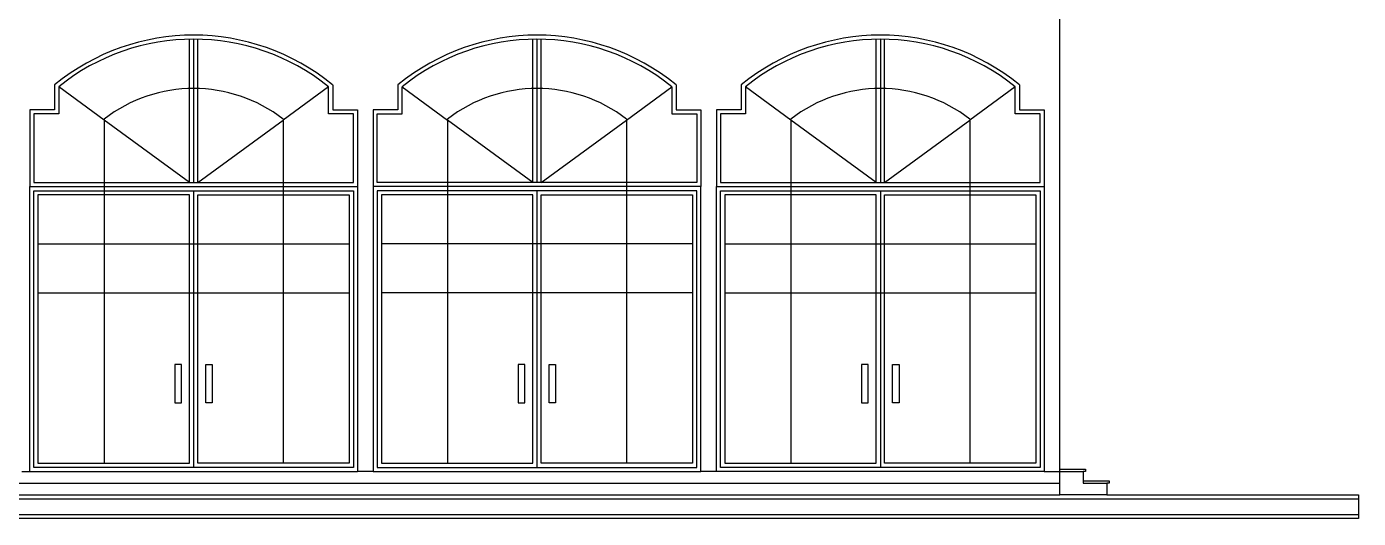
# Model space of a CAD drawing. Header units: inches. Extents: x 312.5 to 338.2, y 87.6 to 105.9.
# Drawn here: x 321.14 to 338.2, y 87.64 to 93.93 of the extents above; entities that cross this region are included whole.
import ezdxf

# ---------------------------------------------------------------- set-up
doc = ezdxf.new("R2010")
doc.units = ezdxf.units.IN
doc.header["$MEASUREMENT"] = 0
doc.layers.add('01_ORIGINAL_STRUCTURE', color=7, linetype='Continuous', lineweight=25)
doc.layers.add('02_ORIGINAL_OPENINGS', color=7, linetype='Continuous', lineweight=25)

msp = doc.modelspace()

# ---------------------------------------------------------------- linework, layer by layer
at = {"layer": '01_ORIGINAL_STRUCTURE'}
for points in [[(334.375, 88.265), (334.375, 94.235)], [(321.493, 93.185), (321.493, 92.867), (321.175, 92.867), (321.175, 91.884)], [(325.057, 93.185), (325.057, 92.867), (325.375, 92.867), (325.375, 91.884)], [(325.893, 93.185), (325.893, 92.867), (325.575, 92.867), (325.575, 91.884)], [(329.457, 93.185), (329.457, 92.867), (329.775, 92.867), (329.775, 91.884)], [(330.293, 93.185), (330.293, 92.867), (329.975, 92.867), (329.975, 91.884)], [(333.857, 93.185), (333.857, 92.867), (334.175, 92.867), (334.175, 91.884)], [(321.175, 88.235), (321.175, 91.884)], [(321.175, 91.884), (322.127, 91.884)], [(322.127, 91.884), (324.422, 91.884)], [(324.422, 91.884), (325.375, 91.884)], [(325.375, 91.884), (325.375, 88.235)], [(325.575, 91.884), (325.575, 88.235)], [(326.527, 91.884), (325.575, 91.884)], [(328.822, 91.884), (326.527, 91.884)], [(329.775, 91.884), (328.822, 91.884)], [(329.775, 88.235), (329.775, 91.884)], [(329.975, 88.235), (329.975, 91.884)], [(329.975, 91.884), (330.927, 91.884)], [(330.927, 91.884), (333.222, 91.884)], [(333.222, 91.884), (334.175, 91.884)], [(334.175, 91.884), (334.175, 88.235)], [(321.074, 88.235), (321.175, 88.235)], [(321.175, 88.235), (321.274, 88.235), (325.375, 88.235)], [(325.575, 88.235), (325.375, 88.235)], [(325.575, 88.235), (329.775, 88.235)], [(329.975, 88.235), (329.775, 88.235)], [(334.175, 88.235), (329.975, 88.235)], [(334.175, 88.235), (334.375, 88.235)], [(334.375, 88.235), (334.375, 88.265)], [(334.375, 88.265), (334.705, 88.265), (334.705, 88.235), (334.675, 88.235)], [(334.375, 87.935), (334.375, 88.235)], [(334.375, 88.235), (334.375, 88.235), (334.675, 88.235)], [(334.675, 88.235), (334.675, 88.115)], [(316.875, 88.085), (325.325, 88.085), (325.325, 88.085), (325.325, 88.085), (325.624, 88.085), (325.625, 88.085), (325.625, 88.085), (334.374, 88.085)], [(334.675, 88.115), (335.005, 88.115), (335.005, 88.085), (334.975, 88.085)], [(334.675, 88.115), (334.675, 88.085), (334.975, 88.085)], [(334.975, 88.085), (334.975, 87.935)], [(312.453, 87.885), (325.625, 87.885), (338.2, 87.885)], [(316.875, 87.935), (316.875, 87.935), (325.325, 87.935), (325.325, 87.935), (325.325, 87.935), (325.624, 87.935), (325.625, 87.935), (325.625, 87.935), (334.374, 87.935), (334.375, 87.935)], [(334.975, 87.935), (334.375, 87.935)], [(334.975, 87.935), (338.2, 87.935), (338.2, 87.885)], [(338.2, 87.885), (338.2, 87.685)], [(338.2, 87.685), (338.2, 87.635), (325.625, 87.635), (312.453, 87.635)], [(312.453, 87.685), (325.625, 87.685), (338.2, 87.685)]]:
    msp.add_lwpolyline(points, dxfattribs=at)
at = {"layer": '01_ORIGINAL_STRUCTURE', "linetype": 'Continuous'}
for centre in [(323.275, 91.017), (327.675, 91.017), (332.075, 91.017)]:
    msp.add_arc(centre, 2.806, 50.5804, 129.4196, dxfattribs=at)
at = {"layer": '02_ORIGINAL_OPENINGS'}
for points in [[(323.222, 91.938), (323.222, 93.77)], [(323.275, 93.77), (323.275, 91.938)], [(323.328, 91.938), (323.328, 93.77)], [(327.622, 91.938), (327.622, 93.77)], [(327.675, 93.77), (327.675, 91.938)], [(327.728, 91.938), (327.728, 93.77)], [(332.022, 91.938), (332.022, 93.77)], [(332.075, 93.77), (332.075, 91.938)], [(332.128, 91.938), (332.128, 93.77)], [(322.127, 92.736), (321.546, 93.161), (321.546, 92.814), (321.228, 92.814), (321.228, 91.938), (322.127, 91.938)], [(324.422, 91.938), (325.322, 91.938), (325.322, 92.814), (325.004, 92.814), (325.004, 93.161), (324.422, 92.736)], [(326.527, 91.938), (325.628, 91.938), (325.628, 92.814), (325.946, 92.814), (325.946, 93.161), (326.527, 92.736)], [(328.822, 92.736), (329.404, 93.161), (329.404, 92.814), (329.722, 92.814), (329.722, 91.938), (328.822, 91.938)], [(330.927, 92.736), (330.346, 93.161), (330.346, 92.814), (330.028, 92.814), (330.028, 91.938), (330.927, 91.938)], [(333.222, 91.938), (334.122, 91.938), (334.122, 92.814), (333.804, 92.814), (333.804, 93.161), (333.222, 92.736)], [(322.127, 92.747), (322.127, 92.736)], [(322.127, 92.736), (322.127, 91.938)], [(323.222, 91.938), (322.127, 92.736)], [(323.328, 91.938), (324.422, 92.736)], [(324.422, 92.747), (324.422, 92.736)], [(324.422, 92.736), (324.422, 91.938)], [(326.527, 92.747), (326.527, 92.736)], [(326.527, 92.736), (326.527, 91.938)], [(327.622, 91.938), (326.527, 92.736)], [(327.728, 91.938), (328.822, 92.736)], [(328.822, 92.747), (328.822, 92.736)], [(328.822, 92.736), (328.822, 91.938)], [(330.927, 92.747), (330.927, 92.736)], [(330.927, 92.736), (330.927, 91.938)], [(332.022, 91.938), (330.927, 92.736)], [(332.128, 91.938), (333.222, 92.736)], [(333.222, 92.747), (333.222, 92.736)], [(333.222, 92.736), (333.222, 91.938)], [(323.275, 88.288), (321.228, 88.288), (321.228, 91.831), (322.127, 91.831)], [(322.127, 91.938), (322.127, 91.884)], [(322.127, 91.938), (323.222, 91.938)], [(322.127, 91.884), (322.127, 91.831)], [(322.127, 91.831), (322.127, 91.778)], [(322.127, 91.831), (323.275, 91.831)], [(323.222, 91.938), (323.275, 91.938)], [(323.275, 91.938), (323.328, 91.938)], [(324.422, 91.831), (325.322, 91.831), (325.322, 88.288), (323.275, 88.288)], [(323.275, 91.831), (323.275, 91.151)], [(323.275, 91.831), (324.422, 91.831)], [(323.328, 91.938), (324.422, 91.938)], [(324.422, 91.938), (324.422, 91.884)], [(324.422, 91.884), (324.422, 91.831)], [(324.422, 91.831), (324.422, 91.778)], [(326.527, 91.831), (325.628, 91.831), (325.628, 88.288), (327.675, 88.288)], [(326.527, 91.938), (326.527, 91.884)], [(327.622, 91.938), (326.527, 91.938)], [(326.527, 91.884), (326.527, 91.831)], [(326.527, 91.831), (326.527, 91.778)], [(327.675, 91.831), (326.527, 91.831)], [(327.675, 91.938), (327.622, 91.938)], [(327.728, 91.938), (327.675, 91.938)], [(327.675, 88.288), (329.722, 88.288), (329.722, 91.831), (328.822, 91.831)], [(327.675, 91.831), (327.675, 91.151)], [(328.822, 91.831), (327.675, 91.831)], [(328.822, 91.938), (327.728, 91.938)], [(328.822, 91.938), (328.822, 91.884)], [(328.822, 91.884), (328.822, 91.831)], [(328.822, 91.831), (328.822, 91.778)], [(332.075, 88.288), (330.028, 88.288), (330.028, 91.831), (330.927, 91.831)], [(330.927, 91.938), (330.927, 91.884)], [(330.927, 91.938), (332.022, 91.938)], [(330.927, 91.884), (330.927, 91.831)], [(330.927, 91.831), (330.927, 91.778)], [(330.927, 91.831), (332.075, 91.831)], [(332.022, 91.938), (332.075, 91.938)], [(332.075, 91.938), (332.128, 91.938)], [(333.222, 91.831), (334.122, 91.831), (334.122, 88.288), (332.075, 88.288)], [(332.075, 91.831), (332.075, 91.151)], [(332.075, 91.831), (333.222, 91.831)], [(332.128, 91.938), (333.222, 91.938)], [(333.222, 91.938), (333.222, 91.884)], [(333.222, 91.884), (333.222, 91.831)], [(333.222, 91.831), (333.222, 91.778)], [(322.127, 91.778), (321.281, 91.778), (321.281, 91.151)], [(322.127, 91.778), (322.127, 91.151)], [(323.222, 91.151), (323.222, 91.778), (322.127, 91.778)], [(323.328, 91.151), (323.328, 91.778), (324.422, 91.778)], [(324.422, 91.778), (324.422, 91.151)], [(324.422, 91.778), (325.269, 91.778), (325.269, 91.151)], [(326.527, 91.778), (325.681, 91.778), (325.681, 91.151)], [(326.527, 91.778), (326.527, 91.151)], [(327.622, 91.151), (327.622, 91.778), (326.527, 91.778)], [(327.728, 91.151), (327.728, 91.778), (328.822, 91.778)], [(328.822, 91.778), (328.822, 91.151)], [(328.822, 91.778), (329.669, 91.778), (329.669, 91.151)], [(330.927, 91.778), (330.081, 91.778), (330.081, 91.151)], [(330.927, 91.778), (330.927, 91.151)], [(332.022, 91.151), (332.022, 91.778), (330.927, 91.778)], [(332.128, 91.151), (332.128, 91.778), (333.222, 91.778)], [(333.222, 91.778), (333.222, 91.151)], [(333.222, 91.778), (334.069, 91.778), (334.069, 91.151)], [(321.281, 91.151), (321.281, 90.523)], [(321.281, 91.151), (322.127, 91.151)], [(322.127, 91.151), (322.127, 90.523)], [(322.127, 91.151), (323.222, 91.151)], [(323.222, 90.523), (323.222, 91.151)], [(323.222, 91.151), (323.275, 91.151)], [(323.275, 91.151), (323.275, 90.523)], [(323.275, 91.151), (323.328, 91.151)], [(323.328, 90.523), (323.328, 91.151)], [(323.328, 91.151), (324.422, 91.151)], [(324.422, 91.151), (324.422, 90.523)], [(324.422, 91.151), (325.269, 91.151)], [(325.269, 91.151), (325.269, 90.523)], [(325.681, 91.151), (325.681, 90.523)], [(326.527, 91.151), (325.681, 91.151)], [(326.527, 91.151), (326.527, 90.523)], [(327.622, 91.151), (326.527, 91.151)], [(327.622, 90.523), (327.622, 91.151)], [(327.675, 91.151), (327.622, 91.151)], [(327.675, 91.151), (327.675, 90.523)], [(327.728, 91.151), (327.675, 91.151)], [(327.728, 90.523), (327.728, 91.151)], [(328.822, 91.151), (327.728, 91.151)], [(328.822, 91.151), (328.822, 90.523)], [(329.669, 91.151), (328.822, 91.151)], [(329.669, 91.151), (329.669, 90.523)], [(330.081, 91.151), (330.081, 90.523)], [(330.081, 91.151), (330.927, 91.151)], [(330.927, 91.151), (330.927, 90.523)], [(330.927, 91.151), (332.022, 91.151)], [(332.022, 90.523), (332.022, 91.151)], [(332.022, 91.151), (332.075, 91.151)], [(332.075, 91.151), (332.075, 90.523)], [(332.075, 91.151), (332.128, 91.151)], [(332.128, 90.523), (332.128, 91.151)], [(332.128, 91.151), (333.222, 91.151)], [(333.222, 91.151), (333.222, 90.523)], [(333.222, 91.151), (334.069, 91.151)], [(334.069, 91.151), (334.069, 90.523)], [(321.281, 90.523), (322.127, 90.523)], [(321.281, 90.523), (321.281, 88.341), (322.127, 88.341)], [(322.127, 88.341), (323.222, 88.341), (323.222, 90.523)], [(322.127, 90.523), (322.127, 88.341)], [(322.127, 90.523), (323.222, 90.523)], [(323.222, 90.523), (323.275, 90.523)], [(323.275, 90.523), (323.275, 88.288)], [(323.275, 90.523), (323.328, 90.523)], [(323.328, 90.523), (324.422, 90.523)], [(324.422, 88.341), (323.328, 88.341), (323.328, 90.523)], [(325.269, 90.523), (325.269, 88.341), (324.422, 88.341)], [(324.422, 90.523), (324.422, 88.341)], [(324.422, 90.523), (325.269, 90.523)], [(326.527, 90.523), (325.681, 90.523)], [(325.681, 90.523), (325.681, 88.341), (326.527, 88.341)], [(326.527, 88.341), (327.622, 88.341), (327.622, 90.523)], [(326.527, 90.523), (326.527, 88.341)], [(327.622, 90.523), (326.527, 90.523)], [(327.675, 90.523), (327.622, 90.523)], [(327.675, 90.523), (327.675, 88.288)], [(327.728, 90.523), (327.675, 90.523)], [(328.822, 90.523), (327.728, 90.523)], [(328.822, 88.341), (327.728, 88.341), (327.728, 90.523)], [(329.669, 90.523), (329.669, 88.341), (328.822, 88.341)], [(328.822, 90.523), (328.822, 88.341)], [(329.669, 90.523), (328.822, 90.523)], [(330.081, 90.523), (330.927, 90.523)], [(330.081, 90.523), (330.081, 88.341), (330.927, 88.341)], [(330.927, 88.341), (332.022, 88.341), (332.022, 90.523)], [(330.927, 90.523), (330.927, 88.341)], [(330.927, 90.523), (332.022, 90.523)], [(332.022, 90.523), (332.075, 90.523)], [(332.075, 90.523), (332.075, 88.288)], [(332.075, 90.523), (332.128, 90.523)], [(332.128, 90.523), (333.222, 90.523)], [(333.222, 88.341), (332.128, 88.341), (332.128, 90.523)], [(334.069, 90.523), (334.069, 88.341), (333.222, 88.341)], [(333.222, 90.523), (333.222, 88.341)], [(333.222, 90.523), (334.069, 90.523)]]:
    msp.add_lwpolyline(points, dxfattribs=at)
for points in [[(323.035, 89.116), (323.119, 89.116), (323.119, 89.607), (323.035, 89.607)], [(323.43, 89.116), (323.43, 89.607), (323.514, 89.607), (323.514, 89.116)], [(327.435, 89.116), (327.519, 89.116), (327.519, 89.607), (327.435, 89.607)], [(327.83, 89.116), (327.83, 89.607), (327.914, 89.607), (327.914, 89.116)], [(331.835, 89.116), (331.919, 89.116), (331.919, 89.607), (331.835, 89.607)], [(332.23, 89.116), (332.23, 89.607), (332.314, 89.607), (332.314, 89.116)]]:
    msp.add_lwpolyline(points, close=True, dxfattribs=at)
at = {"layer": '02_ORIGINAL_OPENINGS', "linetype": 'Continuous'}
for centre, radius, start, end in [((323.275, 91.014), 2.757, 51.1596, 128.8404), ((327.675, 91.014), 2.757, 51.1596, 128.8404), ((332.075, 91.014), 2.757, 51.1596, 128.8404), ((323.275, 91.269), 1.871, 52.1826, 127.8174), ((327.675, 91.269), 1.871, 52.1826, 127.8174), ((332.075, 91.269), 1.871, 52.1826, 127.8174)]:
    msp.add_arc(centre, radius, start, end, dxfattribs=at)

doc.saveas('drawing.dxf')
